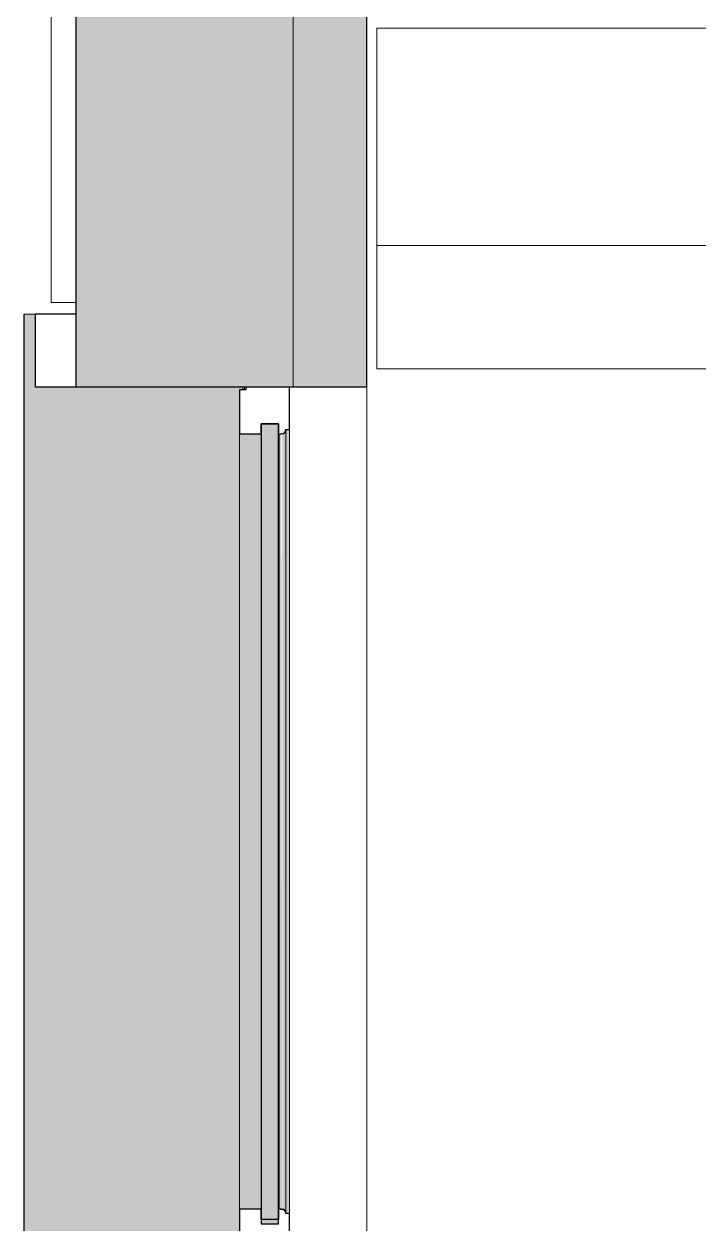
# Model space of a CAD drawing. Header units: millimetres. Extents: x 155927 to 317870, y -36033 to 97293.
# Drawn here: x 156389 to 157320, y 24294 to 25950 of the extents above; entities that cross this region are included whole.
import ezdxf

# ---------------------------------------------------------------- set-up
doc = ezdxf.new("R2010")
doc.units = ezdxf.units.MM
doc.header["$MEASUREMENT"] = 0
for name, color, linetype, lineweight in [('A-GLAZ', 7, 'CONTINUOUS', 9), ('A-GLAZ-CURT', 7, 'CONTINUOUS', 9), ('A-WALL', 7, 'CONTINUOUS', 9), ('A-WALL-PATT', 7, 'CONTINUOUS', 9), ('I-FURN', 8, 'CONTINUOUS', 9), ('I-WALL', 7, 'CONTINUOUS', 9)]:
    doc.layers.add(name, color=color, linetype=linetype, lineweight=lineweight)

msp = doc.modelspace()

# ---------------------------------------------------------------- hatches: boundary and pattern name
at = {"layer": 'A-GLAZ'}
h = msp.add_hatch(color=256, dxfattribs=at)
h.paths.add_polyline_path([(156404.8, 16190.6), (156404.8, 16290.6), (156691.5, 16290.6), (156691.5, 16294.9), (156686.8, 16294.9), (156686.8, 17486.3), (156691.5, 17486.3), (156691.5, 17490.6), (156686.8, 17490.6), (156686.8, 18843.6), (156389.5, 18843.6), (156389.5, 16190.6)], flags=0)
h.paths.add_polyline_path([(156389.5, 18943.6), (156691.5, 18943.6), (156691.5, 18947.9), (156686.8, 18947.9), (156686.8, 20139.3), (156691.5, 20139.3), (156691.5, 20143.6), (156686.8, 20143.6), (156686.8, 21496.6), (156389.5, 21496.6), (156389.5, 20229.9)], flags=0)
h.paths.add_polyline_path([(156389.5, 21596.6), (156691.5, 21596.6), (156691.5, 21600.9), (156686.8, 21600.9), (156686.8, 22792.3), (156691.5, 22792.3), (156691.5, 22796.6), (156686.8, 22796.6), (156686.8, 24149.6), (156389.5, 24149.6), (156389.5, 21965.2)], flags=0)
h.paths.add_polyline_path([(156389.5, 24249.6), (156691.5, 24249.6), (156691.5, 24253.9), (156686.8, 24253.9), (156686.8, 25445.3), (156691.5, 25445.3), (156691.5, 25449.6), (156404.8, 25449.6), (156404.8, 25549.6), (156389.5, 25549.6), (156389.5, 25435.9)], flags=0)
h = msp.add_hatch(color=256, dxfattribs=at)
h.paths.add_polyline_path([(156693.6, 16290.6), (156693.6, 16294.9), (156691.5, 16294.9), (156691.5, 16290.6)], flags=0)
h.paths.add_polyline_path([(156693.6, 17486.3), (156693.6, 17490.6), (156691.5, 17490.6), (156691.5, 17486.3)], flags=0)
h.paths.add_polyline_path([(156691.5, 18943.6), (156693.6, 18943.6), (156693.6, 18947.9), (156691.5, 18947.9)], flags=0)
h.paths.add_polyline_path([(156691.5, 20139.3), (156693.6, 20139.3), (156693.6, 20143.6), (156691.5, 20143.6)], flags=0)
h.paths.add_polyline_path([(156693.6, 21596.6), (156693.6, 21600.9), (156691.5, 21600.9), (156691.5, 21596.6)], flags=0)
h.paths.add_polyline_path([(156693.6, 22792.3), (156693.6, 22796.6), (156691.5, 22796.6), (156691.5, 22792.3)], flags=0)
h.paths.add_polyline_path([(156691.5, 24249.6), (156693.6, 24249.6), (156693.6, 24253.9), (156691.5, 24253.9)], flags=0)
h.paths.add_polyline_path([(156691.5, 25445.3), (156693.6, 25445.3), (156693.6, 25449.6), (156691.5, 25449.6)], flags=0)
h = msp.add_hatch(color=256, dxfattribs=at)
h.paths.add_polyline_path([(156389.4, 16190.6), (156389.5, 16190.6), (156389.4, 16759.3)], flags=0)
h.paths.add_polyline_path([(156389.4, 18943.6), (156389.5, 18943.6), (156389.4, 20229.9)], flags=0)
h.paths.add_polyline_path([(156389.4, 21596.6), (156389.5, 21596.6), (156389.4, 21965.2)], flags=0)
h.paths.add_polyline_path([(156389.4, 24249.6), (156389.5, 24249.6), (156389.4, 25435.9)], flags=0)
for points in [[(156740.7, 24294.8), (156740.7, 25398.4), (156716.8, 25398.4), (156716.8, 24294.8)], [(156716.8, 24314.8), (156716.8, 25384.4), (156686.8, 25384.4), (156686.8, 24314.8)], [(156745.8, 24314.6), (156744.7, 25384.4), (156741.8, 25383.2), (156741.8, 24316), (156744.7, 24314.8)], [(156750.7, 24310.4), (156750.2, 25387.5), (156747.1, 25384.9), (156745.8, 25384.2), (156745.8, 24314.6), (156749.5, 24312.8), (156750.2, 24311.7)], [(156755.7, 24308.8), (156755.7, 25390.4), (156750.7, 25390.4), (156750.7, 24308.8)]]:
    msp.add_hatch(color=256, dxfattribs=at).paths.add_polyline_path(points, flags=0)
h = msp.add_hatch(color=256, dxfattribs=at)
h.paths.add_polyline_path([(156750.7, 16349.8), (156750.2, 16352.7), (156750.2, 16351)], flags=0)
h.paths.add_polyline_path([(156749, 17427), (156750.7, 17429.9), (156749.6, 17428.5), (156749.1, 17427.4)], flags=0)
h.paths.add_polyline_path([(156750.7, 19002.8), (156750.2, 19005.7), (156750.2, 19004)], flags=0)
h.paths.add_polyline_path([(156749, 20080), (156750.7, 20082.9), (156749.6, 20081.5), (156749.1, 20080.4)], flags=0)
h.paths.add_polyline_path([(156750.7, 21655.8), (156750.2, 21658.7), (156750.2, 21657)], flags=0)
h.paths.add_polyline_path([(156749, 22733), (156750.7, 22735.9), (156749.6, 22734.5), (156749.1, 22733.4)], flags=0)
h.paths.add_polyline_path([(156750.7, 24308.8), (156750.2, 24311.7), (156750.2, 24310)], flags=0)
h.paths.add_polyline_path([(156749, 25386), (156750.7, 25388.9), (156749.6, 25387.5), (156749.1, 25386.4)], flags=0)
at = {"layer": 'A-WALL-PATT'}
h = msp.add_hatch(color=256, dxfattribs=at)
h.paths.add_polyline_path([(156474.5, 9267.6), (156760.8, 9267.6), (156760.8, 13645.6), (156460.8, 13645.6), (156460.8, 9267.6)], flags=0)
h.paths.add_polyline_path([(156474.5, 14969.6), (156760.8, 14969.6), (156760.8, 16290.6), (156460.8, 16290.6), (156460.8, 14969.6), (156465.3, 14969.6)], flags=0)
h.paths.add_polyline_path([(156760.8, 25449.6), (156760.8, 26790.6), (156460.8, 26790.6), (156460.8, 25449.6), (156474.5, 25449.6)], flags=0)
h.paths.add_polyline_path([(156460.8, 28449.6), (156760.8, 28449.6), (156760.8, 34347.6), (156460.8, 34347.6), (156460.8, 28906.5)], flags=0)
h = msp.add_hatch(color=256, dxfattribs=at)
h.paths.add_polyline_path([(156862.8, 9369.6), (156862.8, 13665.6), (156812, 13665.6), (156811.8, 13645.6), (156760.8, 13645.6), (156760.8, 9369.6)], flags=0)
h.paths.add_polyline_path([(156812, 14949.6), (156862.8, 14949.6), (156862.8, 16290.6), (156760.8, 16290.6), (156760.8, 14969.6), (156811.8, 14969.6)], flags=0)
h.paths.add_polyline_path([(156862.8, 25449.6), (156862.8, 26790.6), (156760.8, 26790.6), (156760.8, 25449.6)], flags=0)
h.paths.add_polyline_path([(156760.8, 28449.6), (156862.8, 28449.6), (156862.8, 34245.6), (156760.8, 34245.6), (156760.8, 28906.5)], flags=0)

# ---------------------------------------------------------------- linework, layer by layer
at = {"layer": 'A-GLAZ'}
for p, q in [((156389.4, 25549.6), (156389.5, 25549.6)), ((156389.4, 25549.6), (156389.4, 24249.6)), ((156389.5, 25549.6), (156404.8, 25549.6)), ((156389.5, 25549.6), (156389.5, 24249.6)), ((156691.5, 25449.6), (156691.5, 25445.3)), ((156693.6, 25449.6), (156693.6, 25445.3)), ((156686.8, 25384.4), (156686.8, 24314.8)), ((156741.8, 25383.2), (156741.8, 24316)), ((156750.7, 25390.4), (156750.7, 25388.9)), ((156750.7, 25388.9), (156750.7, 24310.4)), ((156755.7, 24308.8), (156755.7, 25390.4)), ((156750.7, 24310.4), (156750.7, 24308.8))]:
    msp.add_line(p, q, dxfattribs=at)
at = {"layer": 'A-GLAZ', "lineweight": 30}
for p, q in [((156404.8, 25549.6), (156404.8, 25449.6)), ((156460.8, 25549.6), (156404.8, 25549.6)), ((156404.8, 25449.6), (156460.8, 25449.6)), ((156695.8, 25449.6), (156695.8, 25445.3)), ((156755.7, 25390.4), (156755.7, 25449.6)), ((156695.8, 25445.3), (156686.8, 25445.3)), ((156686.8, 25445.3), (156686.8, 25384.4)), ((156740.7, 25398.4), (156716.8, 25398.4)), ((156716.8, 25398.4), (156716.8, 24294.8)), ((156716.8, 25384.4), (156716.8, 25398.4)), ((156716.8, 25398.4), (156740.7, 25398.4)), ((156740.7, 24294.8), (156740.7, 25398.4)), ((156740.7, 25398.4), (156740.7, 25383.2)), ((156686.8, 25384.4), (156716.8, 25384.4)), ((156740.7, 25383.2), (156741.8, 25383.2)), ((156750.7, 25390.4), (156755.7, 25390.4)), ((156750.7, 25388.9), (156750.7, 25390.4)), ((156716.8, 24314.8), (156686.8, 24314.8)), ((156686.8, 24314.8), (156686.8, 24253.9)), ((156716.8, 24300.8), (156716.8, 24314.8)), ((156741.8, 24316), (156740.7, 24316)), ((156740.7, 24316), (156740.7, 24300.8)), ((156750.7, 24308.8), (156750.7, 24310.4)), ((156755.7, 24308.8), (156750.7, 24308.8)), ((156755.7, 24249.6), (156755.7, 24308.8)), ((156740.7, 24300.8), (156716.8, 24300.8)), ((156716.8, 24294.8), (156740.7, 24294.8))]:
    msp.add_line(p, q, dxfattribs=at)
for centre, radius, start, end in [((156746.2, 25377.2), 7.4, 93.4261, 126.5739), ((156745.5, 25390), 5.36, 273.4261, 348.0476), ((156746.2, 24322), 7.4, 233.4261, 266.5739), ((156745.5, 24309.3), 5.36, 11.9524, 86.5739)]:
    msp.add_arc(centre, radius, start, end, dxfattribs=at)
at = {"layer": 'A-GLAZ'}
for points in [[(156741.8, 25383.2), (156742.2, 25383.5), (156742.6, 25383.7), (156743, 25383.9)], [(156743, 24315.3), (156742.6, 24315.5), (156742.2, 24315.8), (156741.8, 24316)]]:
    msp.add_open_spline(points, degree=3, dxfattribs=at)
for points, knots in [([(156745.8, 25384.6), (156746.2, 25384.7), (156746.9, 25384.8), (156747.8, 25385.1), (156748.2, 25385.4), (156748.4, 25385.5)], [-1, -1, -1, -1, -0.8, -0.7, -0.6, -0.6, -0.6, -0.6]), ([(156749.5, 25386.4), (156749.6, 25386.6), (156749.9, 25386.9), (156750.4, 25387.7), (156750.6, 25388.4), (156750.7, 25388.9)], [-0.4, -0.4, -0.4, -0.4, -0.3, -0.2, 0, 0, 0, 0]), ([(156748.4, 24313.7), (156748.2, 24313.9), (156747.8, 24314.1), (156746.9, 24314.4), (156746.2, 24314.6), (156745.8, 24314.6)], [0.6, 0.6, 0.6, 0.6, 0.7, 0.8, 1, 1, 1, 1]), ([(156750.7, 24310.4), (156750.6, 24310.8), (156750.4, 24311.5), (156749.9, 24312.3), (156749.6, 24312.7), (156749.5, 24312.8)], [0, 0, 0, 0, 0.2, 0.3, 0.4, 0.4, 0.4, 0.4])]:
    msp.add_open_spline(points, degree=3, knots=knots, dxfattribs=at)
at = {"layer": 'A-GLAZ-CURT', "lineweight": 20}
for p, q in [((156426.8, 26674.6), (156426.8, 25565.6)), ((156460.8, 25565.6), (156460.8, 26674.6)), ((156426.8, 25565.6), (156460.8, 25565.6))]:
    msp.add_line(p, q, dxfattribs=at)
at = {"layer": 'A-WALL', "lineweight": 30}
for p, q in [((156460.8, 26790.6), (156460.8, 25449.6)), ((156460.8, 25449.6), (156760.8, 25449.6))]:
    msp.add_line(p, q, dxfattribs=at)
at = {"layer": 'A-WALL'}
msp.add_line((156760.8, 25449.6), (156760.8, 26753.1), dxfattribs=at)
at = {"layer": 'I-FURN'}
for p, q in [((157676.6, 25944.4), (156876.6, 25944.4)), ((156876.6, 25944.4), (156876.6, 25644.4)), ((156876.6, 25644.4), (157676.6, 25644.4)), ((156876.6, 25644.4), (156876.6, 25474.4)), ((156876.6, 25474.4), (157676.6, 25474.4))]:
    msp.add_line(p, q, dxfattribs=at)
at = {"layer": 'I-WALL'}
for p, q in [((156760.8, 26790.6), (156760.8, 25449.6)), ((156862.8, 25449.6), (156862.8, 24249.6))]:
    msp.add_line(p, q, dxfattribs=at)
at = {"layer": 'I-WALL', "lineweight": 30}
for p, q in [((156862.8, 25449.6), (156862.8, 26790.6)), ((156760.8, 25449.6), (156862.8, 25449.6))]:
    msp.add_line(p, q, dxfattribs=at)

doc.saveas('drawing.dxf')
